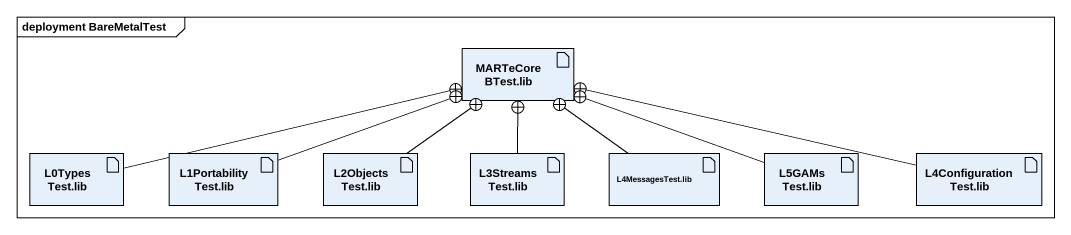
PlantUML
@startuml
mainframe deployment BareMetalTest
artifact "MARTeCoreBTest.lib" as MARTeCoreBTest_lib
artifact "L0TypesTest.lib" as L0TypesTest_lib
artifact "L1PortabilityTest.lib" as L1PortabilityTest_lib
artifact "L2ObjectsTest.lib" as L2ObjectsTest_lib
artifact "L3StreamsTest.lib" as L3StreamsTest_lib
artifact "L4MessagesTest.lib" as L4MessagesTest_lib
artifact "L5GAMsTest.lib" as L5GAMsTest_lib
artifact "L4ConfigurationTest.lib" as L4ConfigurationTest_lib
L0TypesTest_lib -right-+ MARTeCoreBTest_lib
L1PortabilityTest_lib -right-+ MARTeCoreBTest_lib
L2ObjectsTest_lib -up-+ MARTeCoreBTest_lib
L3StreamsTest_lib -up-+ MARTeCoreBTest_lib
L4MessagesTest_lib -up-+ MARTeCoreBTest_lib
L5GAMsTest_lib -left-+ MARTeCoreBTest_lib
L4ConfigurationTest_lib -left-+ MARTeCoreBTest_lib
@enduml
